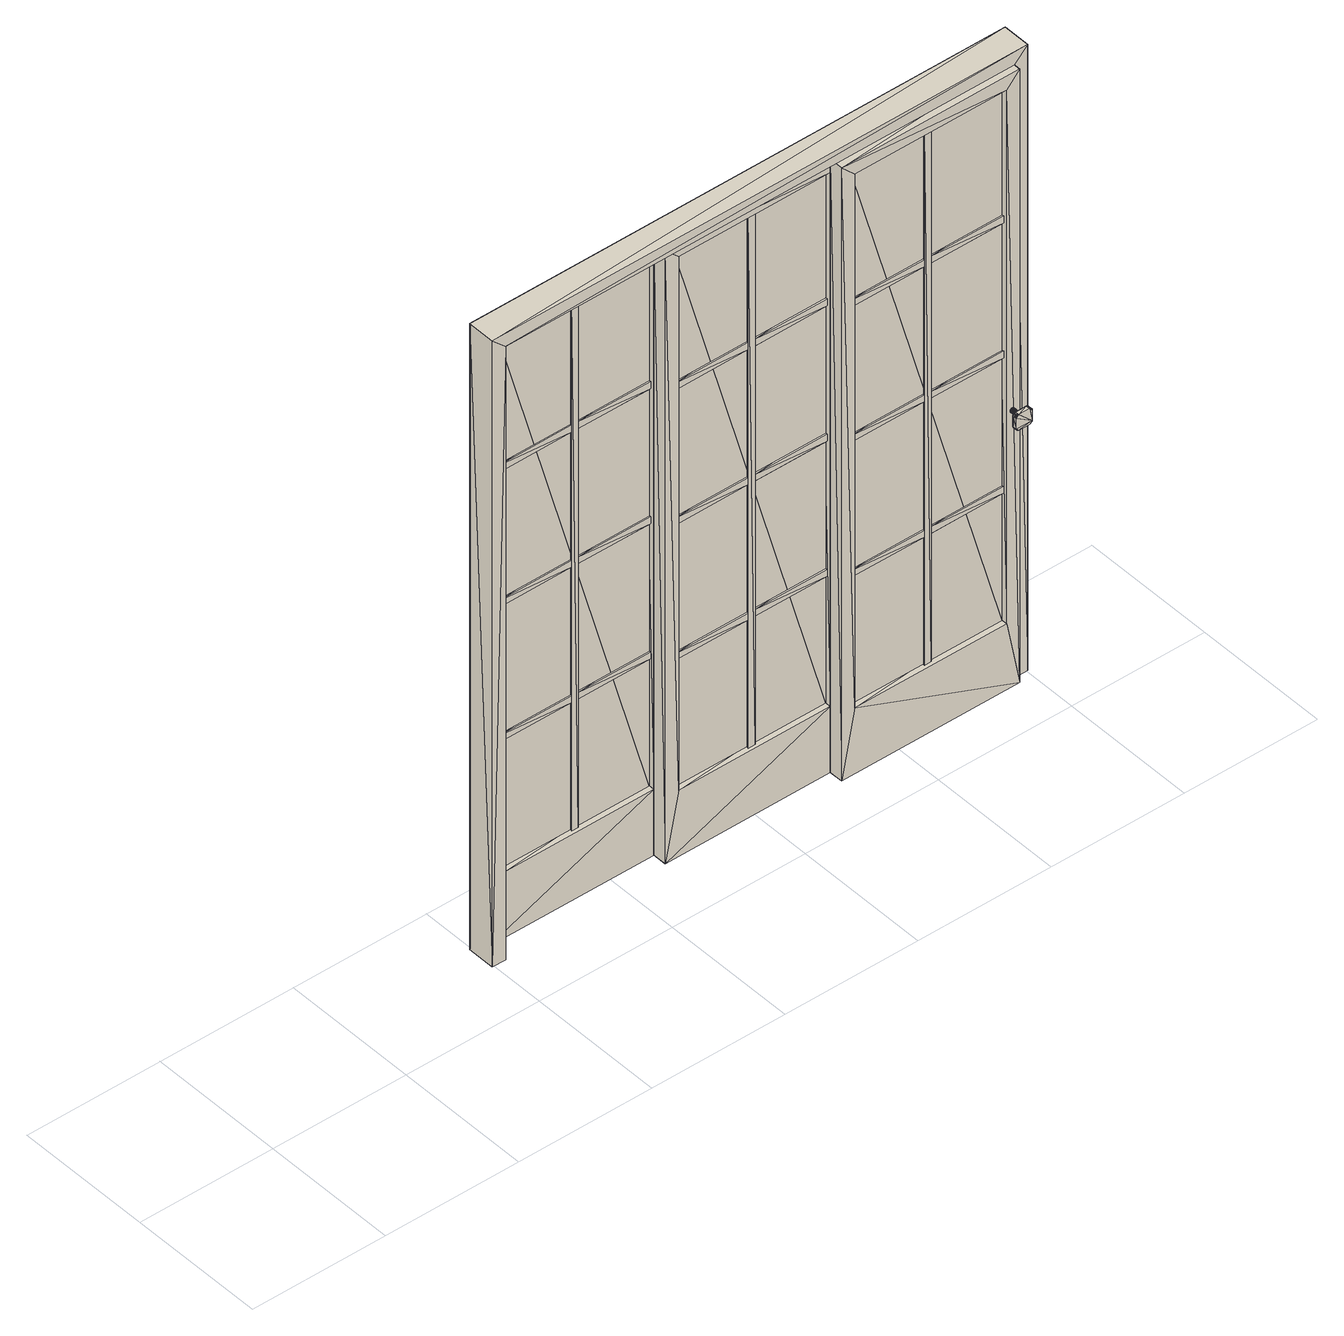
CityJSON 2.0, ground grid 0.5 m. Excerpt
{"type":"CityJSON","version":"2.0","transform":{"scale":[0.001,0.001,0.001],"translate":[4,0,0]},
"CityObjects":{
"building1":{"type":"Building","attributes":{"info":{"id":31079,"type":"IfcDoor","GlobalId":"1M$gxUrX1Fiwe3P64ww7U5","OwnerHistory":"#12","Name":"Terrassentuer","ObjectPlacement":"#28375","Representation":"#31075","Tag":"AA410C09-759E-446C-95-DA-CF8531C8625F","OverallHeight":2.38,"OverallWidth":2.01},"psets":{"Tür Linien-Sachmerkmale":{"LiningDepth":0.1,"LiningThickness":0.05,"id":31393},"Türblatt-Sachmerkmale - Panel1":{"PanelDepth":0.04,"PanelOperation":"SLIDING","PanelPosition":"LEFT","id":31396},"Türblatt-Sachmerkmale - Panel2":{"PanelDepth":0.04,"PanelOperation":"SLIDING","PanelPosition":"RIGHT","id":31398},"Pset_DoorCommon":{"ThermalTransmittance":{"id":31086,"class":"IfcPropertySingleValue","value":1.4,"value_type":"IfcThermalTransmittanceMeasure"},"FireRating":{"id":31087,"class":"IfcPropertySingleValue","value_type":"IfcLabel"},"AcousticRating":{"id":31088,"class":"IfcPropertySingleValue","value_type":"IfcLabel"},"id":31089},"AC_Pset_Name":{"Name":{"id":31098,"class":"IfcPropertySingleValue","value":"Terrassentuer","value_type":"IfcLabel"},"id":31099},"Pset_FireRatingProperties":{"FireResistanceRating":{"id":31105,"class":"IfcPropertySingleValue","value_type":"IfcLabel"},"id":31106},"ArchiCADProperties":{"Komplette Element-ID":{"id":31112,"class":"IfcPropertySingleValue","value":"Terrassentuer","value_type":"IfcLabel"},"Kompakte Element-ID":{"id":31113,"class":"IfcPropertySingleValue","value":"Terrassentuer","value_type":"IfcLabel"},"Name des Sachmerkmal-Objekts":{"id":31114,"class":"IfcPropertySingleValue","value_type":"IfcLabel"},"Ursprungsgeschoss":{"id":31115,"class":"IfcPropertySingleValue","value":"Erdgeschoss","value_type":"IfcLabel"},"Raumname":{"id":31116,"class":"IfcPropertySingleValue","value":"Wohnen","value_type":"IfcLabel"},"Raumnummer":{"id":31117,"class":"IfcPropertySingleValue","value":"5","value_type":"IfcLabel"},"Ebene":{"id":31118,"class":"IfcPropertySingleValue","value":"Außenwände","value_type":"IfcLabel"},"Typ":{"id":31119,"class":"IfcPropertySingleValue","value":"Tür","value_type":"IfcLabel"},"Geschützt":{"id":31120,"class":"IfcPropertySingleValue","value":false,"value_type":"IfcBoolean"},"Bibliothekselement-Name":{"id":31121,"class":"IfcPropertySingleValue","value":"Schiebetür_3-teilig","value_type":"IfcLabel"},"Baustoff / Mehrschichtiger Aufbau / Profil / Schraffur":{"id":31122,"class":"IfcPropertySingleValue","value":"Solid","value_type":"IfcLabel"},"Etikettentext":{"id":31123,"class":"IfcPropertySingleValue","value_type":"IfcLabel"},"Eindeutige ID":{"id":31124,"class":"IfcPropertySingleValue","value_type":"IfcLabel"},"Verknüpfte Änderungen":{"id":31125,"class":"IfcPropertySingleValue","value_type":"IfcLabel"},"Tragende Funktion":{"id":31126,"class":"IfcPropertySingleValue","value":"Nicht definiert","value_type":"IfcLabel"},"Lage":{"id":31127,"class":"IfcPropertySingleValue","value":"Nicht definiert","value_type":"IfcLabel"},"Element-Klassifizierung":{"id":31128,"class":"IfcPropertySingleValue","value":"Tür","value_type":"IfcLabel"},"Umbau-Status":{"id":31129,"class":"IfcPropertySingleValue","value":"Bestand","value_type":"IfcLabel"},"Anzeigen auf Umbau-Filter":{"id":31130,"class":"IfcPropertySingleValue","value":"Alle relevanten Filter","value_type":"IfcLabel"},"ARCHICAD IFC ID":{"id":31131,"class":"IfcPropertySingleValue","value":"1M$gxUrX1Fiwe3P64ww7U5","value_type":"IfcLabel"},"Externe IFC ID":{"id":31132,"class":"IfcPropertySingleValue","value_type":"IfcLabel"},"Marker-Text":{"id":31133,"class":"IfcPropertySingleValue","value":"1","value_type":"IfcLabel"},"Von Raum":{"id":31134,"class":"IfcPropertySingleValue","value_type":"IfcLabel"},"zu Raum":{"id":31135,"class":"IfcPropertySingleValue","value":"Wohnen","value_type":"IfcLabel"},"Ausrichtung":{"id":31136,"class":"IfcPropertySingleValue","value":"R","value_type":"IfcLabel"},"Von Raum-Nummer":{"id":31137,"class":"IfcPropertySingleValue","value_type":"IfcLabel"},"Zu Raum-Nummer":{"id":31138,"class":"IfcPropertySingleValue","value":"5","value_type":"IfcLabel"},"Brandschutz":{"id":31139,"class":"IfcPropertySingleValue","value_type":"IfcLabel"},"Schalldämmwert":{"id":31140,"class":"IfcPropertySingleValue","value_type":"IfcLabel"},"Wandstruktur":{"id":31141,"class":"IfcPropertySingleValue","value":"Leichtbeton 102890359","value_type":"IfcLabel"},"Nominale B x H":{"id":31142,"class":"IfcPropertySingleValue","value":"2,01x2,37","value_type":"IfcLabel"},"Nominale B x H x T":{"id":31143,"class":"IfcPropertySingleValue","value":"2,01x2,37x0,30","value_type":"IfcLabel"},"id":31144},"AC_Pset_Schiebetür_3-teilig":{"Oberlicht (gs_kamp)":{"id":31181,"class":"IfcPropertySingleValue","value":false,"value_type":"IfcBoolean"},"Sprossen_horizontal":{"id":31182,"class":"IfcPropertySingleValue","value":3,"value_type":"IfcReal"},"Sprossen_vertikal":{"id":31183,"class":"IfcPropertySingleValue","value":1,"value_type":"IfcReal"},"Türklinke (gs_handle)":{"id":31184,"class":"IfcPropertySingleValue","value":true,"value_type":"IfcBoolean"},"Typ_Türklinke":{"id":31185,"class":"IfcPropertySingleValue","value":"Knopf","value_type":"IfcLabel"},"Material_Stock":{"id":31186,"class":"IfcPropertySingleValue","value":"Kiefer, glänzend","value_type":"IfcLabel"},"Material_Türblatt":{"id":31187,"class":"IfcPropertySingleValue","value":"Kiefer, glänzend","value_type":"IfcLabel"},"Material_Glas":{"id":31188,"class":"IfcPropertySingleValue","value":"Glas","value_type":"IfcLabel"},"Material_Türklinke":{"id":31189,"class":"IfcPropertySingleValue","value":"Kupfer","value_type":"IfcLabel"},"Schwelle im 2D":{"id":31190,"class":"IfcPropertySingleValue","value":false,"value_type":"IfcBoolean"},"Schwelle füllen":{"id":31191,"class":"IfcPropertySingleValue","value":true,"value_type":"IfcBoolean"},"Symbol Abbruch / Neubau":{"id":31192,"class":"IfcPropertySingleValue","value":"Kein","value_type":"IfcLabel"},"Stift Abbruch":{"id":31193,"class":"IfcPropertySingleValue","value_type":"IfcLabel"},"Stift Neubau":{"id":31194,"class":"IfcPropertySingleValue","value_type":"IfcLabel"},"Schraffurtyp":{"id":31195,"class":"IfcPropertySingleValue","value":"Solid","value_type":"IfcLabel"},"Stock":{"id":31196,"class":"IfcPropertySingleValue","value_type":"IfcLabel"},"Rahmen":{"id":31197,"class":"IfcPropertySingleValue","value_type":"IfcLabel"},"Schwelle (gs_pen_2D)":{"id":31198,"class":"IfcPropertySingleValue","value_type":"IfcLabel"},"Öffnungslinie":{"id":31199,"class":"IfcPropertySingleValue","value_type":"IfcLabel"},"Grundriss":{"id":31200,"class":"IfcPropertySingleValue","value":"Masstababhängig","value_type":"IfcLabel"},"Schnitt / Ansicht":{"id":31201,"class":"IfcPropertySingleValue","value":"Masstababhängig","value_type":"IfcLabel"},"3D":{"id":31202,"class":"IfcPropertySingleValue","value":"Komplett","value_type":"IfcLabel"},"Nominalmaß=Durchgangslichte":{"id":31203,"class":"IfcPropertySingleValue","value":false,"value_type":"IfcBoolean"},"Preis":{"id":31204,"class":"IfcPropertySingleValue","value":0,"value_type":"IfcReal"},"Hersteller":{"id":31205,"class":"IfcPropertySingleValue","value_type":"IfcLabel"},"Anmerkung":{"id":31206,"class":"IfcPropertySingleValue","value_type":"IfcLabel"},"Lage":{"id":31207,"class":"IfcPropertySingleValue","value_type":"IfcLabel"},"Accessoire":{"id":31208,"class":"IfcPropertySingleValue","value_type":"IfcLabel"},"Glas":{"id":31209,"class":"IfcPropertySingleValue","value_type":"IfcLabel"},"Sturz Detail":{"id":31210,"class":"IfcPropertySingleValue","value_type":"IfcLabel"},"Anschlag Detail":{"id":31211,"class":"IfcPropertySingleValue","value_type":"IfcLabel"},"Brüstung Detail":{"id":31212,"class":"IfcPropertySingleValue","value_type":"IfcLabel"},"Beschlag":{"id":31213,"class":"IfcPropertySingleValue","value_type":"IfcLabel"},"Beschlag Schlüssel Rm. Nummer":{"id":31214,"class":"IfcPropertySingleValue","value_type":"IfcLabel"},"Öffnungstyp":{"id":31215,"class":"IfcPropertySingleValue","value_type":"IfcLabel"},"Oberflächenbehandlung":{"id":31216,"class":"IfcPropertySingleValue","value_type":"IfcLabel"},"Höhenlage":{"id":31217,"class":"IfcPropertySingleValue","value_type":"IfcLabel"},"Fensterbänder":{"id":31218,"class":"IfcPropertySingleValue","value_type":"IfcLabel"},"Verschluß":{"id":31219,"class":"IfcPropertySingleValue","value_type":"IfcLabel"},"Glasfläche":{"id":31220,"class":"IfcPropertySingleValue","value":0,"value_type":"IfcReal"},"Umfang der Glasfläche":{"id":31221,"class":"IfcPropertySingleValue","value":0,"value_type":"IfcReal"},"Wärmedurchgangszahl":{"id":31222,"class":"IfcPropertySingleValue","value_type":"IfcLabel"},"Feuerfestigkeit":{"id":31223,"class":"IfcPropertySingleValue","value_type":"IfcLabel"},"Schalldämmwert":{"id":31224,"class":"IfcPropertySingleValue","value_type":"IfcLabel"},"Gruppe":{"id":31225,"class":"IfcPropertySingleValue","value":"Tür","value_type":"IfcLabel"},"Inventarnummer":{"id":31226,"class":"IfcPropertySingleValue","value_type":"IfcLabel"},"Seriennummer":{"id":31227,"class":"IfcPropertySingleValue","value_type":"IfcLabel"},"Herstellungsjahr":{"id":31228,"class":"IfcPropertySingleValue","value_type":"IfcLabel"},"Gewicht":{"id":31229,"class":"IfcPropertySingleValue","value":0,"value_type":"IfcReal"},"Gewichteinheit":{"id":31230,"class":"IfcPropertySingleValue","value":"kg","value_type":"IfcLabel"},"Frei definierbar 1":{"id":31231,"class":"IfcPropertySingleValue","value_type":"IfcLabel"},"Frei definierbar 2":{"id":31232,"class":"IfcPropertySingleValue","value_type":"IfcLabel"},"Frei definierbar 3":{"id":31233,"class":"IfcPropertySingleValue","value_type":"IfcLabel"},"Frei definierbar 4":{"id":31234,"class":"IfcPropertySingleValue","value_type":"IfcLabel"},"Frei definierbar 5":{"id":31235,"class":"IfcPropertySingleValue","value_type":"IfcLabel"},"IFC Betrieb (ifc_optype)":{"id":31236,"class":"IfcPropertySingleValue","value":7,"value_type":"IfcReal"},"IFC Betrieb (ifc_optypestr)":{"id":31237,"class":"IfcPropertySingleValue","value":"Zweiflügeltür - Schiebeflügel","value_type":"IfcLabel"},"Türpaneel":{"id":31238,"class":"IfcPropertySingleValue","value_type":"IfcLabel"},"Öffnungswinkel im 2D":{"id":31239,"class":"IfcPropertySingleValue","value":90,"value_type":"IfcPlaneAngleMeasure"},"Öffnungswinkel im 3D":{"id":31240,"class":"IfcPropertySingleValue","value":0,"value_type":"IfcPlaneAngleMeasure"},"Schwelle (gs_kk)":{"id":31241,"class":"IfcPropertySingleValue","value":true,"value_type":"IfcBoolean"},"Linientyp_Schwelle":{"id":31242,"class":"IfcPropertySingleValue","value":1,"value_type":"IfcReal"},"Wandkontur (0-Keine,1-Voll,2-Seite,3-Länge)":{"id":31243,"class":"IfcPropertySingleValue","value":2,"value_type":"IfcReal"},"Fixpunte 0-Kein,1-2D,2-3D,3-Alle":{"id":31244,"class":"IfcPropertySingleValue","value":3,"value_type":"IfcReal"},"Showing 2D Hotspots in 3D":{"id":31245,"class":"IfcPropertySingleValue","value":true,"value_type":"IfcBoolean"},"Hole Has Wall's Side Material":{"id":31246,"class":"IfcPropertySingleValue","value":false,"value_type":"IfcBoolean"},"Hole Material's Split is Curved":{"id":31247,"class":"IfcPropertySingleValue","value":false,"value_type":"IfcBoolean"},"Show Editable Hotspots":{"id":31248,"class":"IfcPropertySingleValue","value":true,"value_type":"IfcBoolean"},"id":31249},"BaseQuantities":{"Height":{"id":31322,"class":"IfcQuantityLength","value":2.38},"Width":{"id":31323,"class":"IfcQuantityLength","value":2.01},"Perimeter":{"id":31324,"class":"IfcQuantityLength","value":8.77},"Area":{"id":31325,"class":"IfcQuantityArea","value":4.77},"Volume":{"id":31326,"class":"IfcQuantityVolume","value":0.135},"Depth":{"id":31327,"class":"IfcQuantityLength","value":0.3},"id":31328},"ArchiCADQuantities":{"Höhenangabe zum Projekt-Nullpunkt":{"id":31333,"class":"IfcQuantityLength","value":0},"Höhe zu Geschoss":{"id":31334,"class":"IfcQuantityLength","value":0},"Höhe":{"id":31335,"class":"IfcQuantityLength","value":2.38},"Oberflächenbereich":{"id":31336,"class":"IfcQuantityArea","value":14.34},"Netto-Volumen":{"id":31337,"class":"IfcQuantityVolume","value":0.135},"Breite":{"id":31338,"class":"IfcQuantityLength","value":2.01},"Dicke":{"id":31339,"class":"IfcQuantityLength","value":0.1},"F/T nominale Brüstungs-/Schwellenhöhe":{"id":31340,"class":"IfcQuantityLength","value":0},"F/T Brüstungs-/Schwellenhöhe auf der Anschlagseite":{"id":31341,"class":"IfcQuantityLength","value":0},"F/T Brüstungs-/Schwellenhöhe gegenüber der Anschlagseite":{"id":31342,"class":"IfcQuantityLength","value":0},"F/T nominale Sturzhöhe":{"id":31343,"class":"IfcQuantityLength","value":2.38},"F/T Sturzhöhe auf der Anschlagseite":{"id":31344,"class":"IfcQuantityLength","value":2.38},"F/T Sturzhöhe gegenüber der Anschlagseite":{"id":31345,"class":"IfcQuantityLength","value":2.38},"F/T Öffnungsbreite auf der Anschlagseite":{"id":31346,"class":"IfcQuantityLength","value":2.01},"F/T Öffnungsbreite gegenüber der Anschlagseite":{"id":31347,"class":"IfcQuantityLength","value":2.01},"F/T Höhe der Öffnung auf der Anschlagseite":{"id":31348,"class":"IfcQuantityLength","value":2.38},"F/T Höhe der Öffnung gegenüber der Anschlagseite":{"id":31349,"class":"IfcQuantityLength","value":2.38},"F/T Oberfläche der Öffnung auf der Anschlagseite":{"id":31350,"class":"IfcQuantityArea","value":4.77},"F/T Oberfläche der Öffnung gegenüber der Anschlagseite":{"id":31351,"class":"IfcQuantityArea","value":4.77},"Nominale F/T Öffnungsbreite auf der Anschlagseite":{"id":31352,"class":"IfcQuantityLength","value":2.01},"Nominale F/T Öffnungsbreite gegenüber der Anschlagseite":{"id":31353,"class":"IfcQuantityLength","value":2.01},"Nominale F/T Höhe der Öffnung auf der Anschlagseite":{"id":31354,"class":"IfcQuantityLength","value":2.38},"Nominale F/T Höhe der Öffnung gegenüber der Anschlagseite":{"id":31355,"class":"IfcQuantityLength","value":2.38},"Nominale T/F Öffnungsoberfläche auf der Anschlagsseite":{"id":31356,"class":"IfcQuantityArea","value":4.77},"Nominale T/F Öffnungsoberfläche auf der Seite gegenüber der Anschlagsseite":{"id":31357,"class":"IfcQuantityArea","value":4.77},"F/T Volumen der Öffnung":{"id":31358,"class":"IfcQuantityVolume","value":0.135},"T/F Öffnung Nominaler Oberflächenbereich":{"id":31359,"class":"IfcQuantityArea","value":4.77},"F/T nominales Volumen der Öffnung":{"id":31360,"class":"IfcQuantityVolume","value":1.43},"Brüstungshöhe":{"id":31361,"class":"IfcQuantityLength","value":0},"Wanddicke":{"id":31362,"class":"IfcQuantityLength","value":0.3},"id":31363},"AC_Equantity_Schiebetür_3-teilig":{"Höhe_Oberlicht (von oben)":{"id":31368,"class":"IfcQuantityLength","value":0.5},"Sprossenbreite":{"id":31369,"class":"IfcQuantityLength","value":0.025},"Sprossenstärke":{"id":31370,"class":"IfcQuantityLength","value":0.025},"Stockbreite":{"id":31371,"class":"IfcQuantityLength","value":0.05},"Stockstärke":{"id":31372,"class":"IfcQuantityLength","value":0.1},"Rahmenbreite":{"id":31373,"class":"IfcQuantityLength","value":0.05},"Rahmenstärke":{"id":31374,"class":"IfcQuantityLength","value":0.05},"Rahmenbreite_unten":{"id":31375,"class":"IfcQuantityLength","value":0.25},"Schwellenhöhe":{"id":31376,"class":"IfcQuantityLength","value":0.005},"Geöffnet um":{"id":31377,"class":"IfcQuantityLength","value":0},"Z Dimension":{"id":31378,"class":"IfcQuantityLength","value":1},"Brüstungshöhe zum aktuellen Geschoss":{"id":31379,"class":"IfcQuantityLength","value":0},"Untere Ebene":{"id":31380,"class":"IfcQuantityLength","value":1},"Obere Ebene":{"id":31381,"class":"IfcQuantityLength","value":0},"Leaf Thickness":{"id":31382,"class":"IfcQuantityLength","value":0.04},"AC Left Opening Oversize":{"id":31383,"class":"IfcQuantityLength","value":0},"AC Right Opening Oversize":{"id":31384,"class":"IfcQuantityLength","value":0},"AC Upper Opening Oversize":{"id":31385,"class":"IfcQuantityLength","value":0},"AC Lower Opening Oversize":{"id":31386,"class":"IfcQuantityLength","value":0},"id":31387}}},"geometry":[{"type":"MultiSurface","lod":"2","boundaries":[[[0,1,2]],[[0,2,3]],[[4,1,5]],[[4,2,1]],[[4,6,7]],[[4,8,6]],[[9,6,8]],[[10,6,9]],[[2,7,3]],[[2,4,7]],[[3,11,0]],[[3,7,11]],[[12,13,14]],[[12,14,15]],[[11,1,0]],[[5,11,12]],[[5,12,15]],[[5,1,11]],[[5,15,8]],[[5,8,4]],[[9,15,14]],[[9,8,15]],[[14,13,10]],[[14,10,9]],[[6,13,12]],[[6,10,13]],[[12,11,7]],[[12,7,6]],[[16,17,18]],[[19,20,21]],[[22,17,16]],[[23,19,21]],[[24,23,21]],[[25,17,22]],[[26,27,28]],[[26,28,29]],[[26,29,24]],[[26,24,21]],[[30,25,31]],[[30,31,32]],[[30,32,33]],[[30,17,25]],[[34,35,36]],[[37,38,39]],[[40,37,39]],[[41,35,34]],[[42,40,39]],[[43,35,41]],[[44,43,45]],[[44,45,46]],[[44,46,47]],[[44,35,43]],[[48,35,44]],[[48,30,35]],[[48,49,50]],[[48,50,51]],[[48,51,42]],[[48,39,26]],[[48,21,17]],[[48,17,30]],[[48,26,21]],[[48,42,39]],[[52,25,22]],[[52,53,25]],[[53,31,25]],[[53,54,31]],[[54,32,31]],[[54,55,32]],[[55,33,32]],[[55,56,33]],[[56,30,33]],[[56,57,30]],[[57,35,30]],[[57,58,35]],[[36,35,58]],[[36,58,59]],[[34,36,59]],[[34,59,60]],[[41,34,60]],[[41,60,61]],[[43,41,61]],[[43,61,62]],[[45,43,62]],[[45,62,63]],[[46,45,63]],[[46,63,64]],[[47,46,64]],[[47,64,65]],[[44,47,65]],[[44,65,66]],[[48,44,66]],[[48,66,67]],[[67,49,48]],[[67,68,49]],[[68,50,49]],[[68,69,50]],[[69,51,50]],[[69,70,51]],[[70,42,51]],[[70,71,42]],[[71,40,42]],[[71,72,40]],[[72,37,40]],[[72,73,37]],[[73,38,37]],[[73,74,38]],[[74,39,38]],[[74,75,39]],[[26,39,75]],[[26,75,76]],[[27,26,76]],[[27,76,77]],[[28,27,77]],[[28,77,78]],[[29,28,78]],[[29,78,79]],[[24,29,79]],[[24,79,80]],[[23,24,80]],[[23,80,81]],[[19,23,81]],[[19,81,82]],[[20,19,82]],[[20,82,83]],[[21,20,83]],[[21,83,84]],[[84,17,21]],[[84,85,17]],[[85,18,17]],[[85,86,18]],[[86,16,18]],[[86,87,16]],[[87,22,16]],[[87,52,22]],[[60,59,58]],[[55,57,56]],[[54,57,55]],[[61,60,58]],[[62,61,58]],[[53,57,54]],[[85,53,52]],[[85,52,87]],[[85,87,86]],[[85,57,53]],[[66,65,64]],[[66,64,63]],[[66,63,62]],[[66,62,58]],[[82,84,83]],[[69,68,67]],[[70,69,67]],[[81,84,82]],[[71,70,67]],[[80,84,81]],[[76,80,79]],[[76,79,78]],[[76,78,77]],[[76,84,80]],[[75,85,84]],[[75,74,73]],[[75,73,72]],[[75,72,71]],[[75,67,66]],[[75,58,57]],[[75,66,58]],[[75,57,85]],[[75,84,76]],[[75,71,67]],[[88,89,90]],[[88,91,89]],[[92,90,93]],[[92,88,90]],[[94,95,96]],[[97,96,98]],[[97,94,96]],[[99,100,101]],[[102,103,104]],[[105,102,106]],[[105,103,102]],[[88,92,99]],[[88,99,101]],[[91,101,94]],[[91,97,103]],[[91,105,107]],[[91,94,97]],[[91,88,101]],[[91,103,105]],[[108,107,109]],[[108,110,91]],[[108,91,107]],[[91,111,89]],[[91,110,111]],[[112,113,114]],[[115,114,116]],[[115,112,114]],[[117,118,119]],[[120,121,122]],[[123,120,124]],[[123,121,120]],[[89,111,117]],[[89,117,119]],[[90,119,112]],[[90,115,121]],[[90,123,125]],[[90,112,115]],[[90,89,119]],[[90,121,123]],[[126,93,90]],[[126,125,127]],[[126,90,125]],[[99,93,126]],[[99,92,93]],[[126,127,100]],[[126,100,99]],[[127,125,101]],[[127,101,100]],[[125,123,94]],[[125,94,101]],[[123,124,95]],[[123,95,94]],[[124,120,96]],[[124,96,95]],[[98,120,122]],[[98,96,120]],[[97,122,121]],[[97,98,122]],[[103,121,115]],[[103,97,121]],[[104,115,116]],[[104,103,115]],[[102,116,114]],[[102,104,116]],[[114,113,106]],[[114,106,102]],[[113,112,105]],[[113,105,106]],[[112,119,107]],[[112,107,105]],[[119,118,109]],[[119,109,107]],[[118,117,108]],[[118,108,109]],[[110,117,111]],[[110,108,117]],[[128,129,130]],[[131,132,133]],[[134,132,131]],[[135,128,130]],[[136,135,130]],[[137,132,134]],[[138,137,139]],[[138,139,140]],[[138,140,141]],[[138,132,137]],[[142,143,144]],[[142,144,145]],[[142,145,136]],[[142,136,130]],[[146,147,148]],[[149,150,151]],[[152,149,151]],[[153,147,146]],[[154,152,151]],[[155,147,153]],[[156,155,157]],[[156,157,158]],[[156,158,159]],[[156,147,155]],[[160,138,147]],[[160,161,162]],[[160,162,163]],[[160,163,154]],[[160,151,142]],[[160,130,132]],[[160,142,130]],[[160,132,138]],[[160,147,156]],[[160,154,151]],[[140,139,164]],[[140,164,165]],[[141,140,165]],[[141,165,166]],[[138,141,166]],[[138,166,167]],[[147,138,167]],[[147,167,168]],[[168,169,148]],[[168,148,147]],[[169,170,146]],[[169,146,148]],[[170,171,153]],[[170,153,146]],[[171,172,155]],[[171,155,153]],[[172,173,157]],[[172,157,155]],[[173,174,158]],[[173,158,157]],[[174,175,159]],[[174,159,158]],[[175,176,156]],[[175,156,159]],[[176,177,160]],[[176,160,156]],[[161,160,177]],[[161,177,178]],[[162,161,178]],[[162,178,179]],[[163,162,179]],[[163,179,180]],[[154,163,180]],[[154,180,181]],[[152,154,181]],[[152,181,182]],[[149,152,182]],[[149,182,183]],[[150,149,183]],[[150,183,184]],[[151,150,184]],[[151,184,185]],[[185,186,142]],[[185,142,151]],[[186,187,143]],[[186,143,142]],[[187,188,144]],[[187,144,143]],[[188,189,145]],[[188,145,144]],[[189,190,136]],[[189,136,145]],[[190,191,135]],[[190,135,136]],[[191,192,128]],[[191,128,135]],[[192,193,129]],[[192,129,128]],[[193,194,130]],[[193,130,129]],[[132,130,194]],[[132,194,195]],[[133,132,195]],[[133,195,196]],[[131,133,196]],[[131,196,197]],[[134,131,197]],[[134,197,198]],[[137,134,198]],[[137,198,199]],[[139,137,199]],[[139,199,164]],[[165,167,166]],[[170,169,168]],[[164,167,165]],[[171,170,168]],[[172,171,168]],[[199,167,164]],[[176,175,174]],[[176,174,173]],[[176,173,172]],[[176,172,168]],[[195,199,198]],[[195,198,197]],[[195,197,196]],[[195,167,199]],[[192,194,193]],[[179,178,177]],[[180,179,177]],[[191,194,192]],[[181,180,177]],[[190,194,191]],[[186,190,189]],[[186,189,188]],[[186,188,187]],[[186,194,190]],[[185,194,186]],[[185,195,194]],[[185,184,183]],[[185,183,182]],[[185,182,181]],[[185,177,176]],[[185,168,167]],[[185,167,195]],[[185,176,168]],[[185,181,177]],[[200,201,202]],[[200,202,203]],[[204,205,206]],[[207,206,208]],[[207,204,206]],[[209,210,211]],[[212,213,214]],[[215,212,216]],[[215,213,212]],[[200,217,209]],[[200,209,211]],[[201,211,204]],[[201,207,213]],[[201,215,218]],[[201,204,207]],[[201,200,211]],[[201,213,215]],[[219,218,220]],[[219,221,201]],[[219,201,218]],[[201,221,222]],[[201,222,202]],[[223,224,225]],[[226,225,227]],[[226,223,225]],[[228,229,230]],[[231,232,233]],[[234,231,235]],[[234,232,231]],[[202,222,228]],[[202,228,230]],[[203,230,223]],[[203,226,232]],[[203,234,236]],[[203,223,226]],[[203,202,230]],[[203,232,234]],[[237,238,203]],[[237,236,239]],[[237,203,236]],[[217,200,203]],[[217,203,238]],[[209,217,238]],[[209,238,237]],[[237,239,210]],[[237,210,209]],[[239,236,211]],[[239,211,210]],[[236,234,204]],[[236,204,211]],[[234,235,205]],[[234,205,204]],[[235,231,206]],[[235,206,205]],[[208,206,231]],[[208,231,233]],[[207,208,233]],[[207,233,232]],[[213,207,232]],[[213,232,226]],[[214,213,226]],[[214,226,227]],[[212,214,227]],[[212,227,225]],[[225,224,216]],[[225,216,212]],[[224,223,215]],[[224,215,216]],[[223,230,218]],[[223,218,215]],[[230,229,220]],[[230,220,218]],[[229,228,219]],[[229,219,220]],[[221,219,228]],[[221,228,222]],[[240,241,242]],[[240,242,243]],[[244,241,245]],[[244,242,241]],[[246,244,247]],[[246,247,248]],[[249,248,247]],[[243,249,247]],[[242,250,249]],[[242,249,243]],[[242,244,246]],[[242,246,250]],[[243,251,240]],[[243,247,251]],[[252,241,240]],[[252,240,253]],[[251,254,253]],[[251,253,240]],[[255,254,251]],[[245,255,251]],[[245,241,252]],[[245,252,255]],[[245,251,247]],[[245,247,244]],[[252,253,249]],[[252,249,250]],[[248,253,254]],[[248,249,253]],[[254,255,246]],[[254,246,248]],[[250,255,252]],[[250,246,255]],[[256,257,258]],[[256,258,259]],[[260,257,261]],[[260,258,257]],[[258,260,262]],[[258,262,259]],[[259,263,256]],[[259,262,263]],[[261,257,256]],[[261,256,263]],[[261,263,262]],[[261,262,260]],[[264,265,266]],[[264,266,267]],[[268,265,269]],[[268,266,265]],[[266,268,270]],[[266,270,267]],[[267,271,264]],[[267,270,271]],[[269,265,264]],[[269,264,271]],[[269,271,270]],[[269,270,268]],[[272,273,274]],[[272,274,275]],[[276,273,277]],[[276,274,273]],[[274,276,278]],[[274,278,275]],[[275,279,272]],[[275,278,279]],[[277,273,272]],[[277,272,279]],[[277,279,278]],[[277,278,276]],[[280,281,282]],[[280,282,283]],[[284,281,285]],[[284,282,281]],[[282,284,286]],[[282,286,283]],[[283,287,280]],[[283,286,287]],[[285,281,280]],[[285,280,287]],[[285,287,286]],[[285,286,284]],[[288,289,290]],[[288,290,291]],[[292,289,293]],[[292,290,289]],[[290,292,294]],[[290,294,291]],[[291,295,288]],[[291,294,295]],[[293,289,288]],[[293,288,295]],[[293,295,294]],[[293,294,292]],[[296,297,298]],[[296,298,299]],[[300,297,301]],[[300,298,297]],[[298,300,302]],[[298,302,299]],[[299,303,296]],[[299,302,303]],[[301,297,296]],[[301,296,303]],[[301,303,302]],[[301,302,300]],[[304,305,306]],[[304,306,307]],[[308,305,309]],[[308,306,305]],[[306,308,310]],[[306,310,307]],[[307,311,304]],[[307,310,311]],[[309,305,304]],[[309,304,311]],[[309,311,310]],[[309,310,308]],[[312,313,314]],[[312,314,315]],[[316,313,317]],[[316,314,313]],[[314,316,318]],[[314,318,315]],[[315,319,312]],[[315,318,319]],[[317,313,312]],[[317,312,319]],[[317,319,318]],[[317,318,316]],[[320,321,322]],[[320,322,323]],[[324,321,325]],[[324,322,321]],[[326,324,327]],[[326,327,328]],[[329,328,327]],[[323,329,327]],[[330,329,323]],[[322,330,323]],[[322,324,326]],[[322,326,330]],[[323,331,320]],[[323,327,331]],[[332,321,320]],[[332,320,333]],[[331,334,333]],[[331,333,320]],[[335,334,331]],[[325,335,331]],[[325,321,332]],[[325,332,335]],[[325,331,327]],[[325,327,324]],[[332,333,329]],[[332,329,330]],[[328,333,334]],[[328,329,333]],[[334,335,326]],[[334,326,328]],[[330,335,332]],[[330,326,335]],[[336,337,338]],[[336,338,339]],[[340,337,341]],[[340,338,337]],[[338,340,342]],[[338,342,339]],[[339,343,336]],[[339,342,343]],[[341,337,336]],[[341,336,343]],[[341,343,342]],[[341,342,340]],[[344,345,346]],[[344,346,347]],[[348,345,349]],[[348,346,345]],[[346,348,350]],[[346,350,347]],[[347,351,344]],[[347,350,351]],[[349,345,344]],[[349,344,351]],[[349,351,350]],[[349,350,348]],[[352,353,354]],[[352,354,355]],[[356,353,357]],[[356,354,353]],[[354,356,358]],[[354,358,355]],[[355,359,352]],[[355,358,359]],[[357,353,352]],[[357,352,359]],[[357,359,358]],[[357,358,356]],[[360,361,362]],[[360,362,363]],[[364,361,365]],[[364,362,361]],[[362,364,366]],[[362,366,363]],[[363,367,360]],[[363,366,367]],[[365,361,360]],[[365,360,367]],[[365,367,366]],[[365,366,364]],[[368,369,370]],[[368,370,371]],[[372,369,373]],[[372,370,369]],[[370,372,374]],[[370,374,371]],[[371,375,368]],[[371,374,375]],[[373,369,368]],[[373,368,375]],[[373,375,374]],[[373,374,372]],[[376,377,378]],[[376,378,379]],[[380,377,381]],[[380,378,377]],[[378,380,382]],[[378,382,379]],[[379,383,376]],[[379,382,383]],[[381,377,376]],[[381,376,383]],[[381,383,382]],[[381,382,380]],[[384,385,386]],[[384,386,387]],[[388,385,389]],[[388,386,385]],[[386,388,390]],[[386,390,387]],[[387,391,384]],[[387,390,391]],[[389,385,384]],[[389,384,391]],[[389,391,390]],[[389,390,388]],[[392,393,394]],[[392,394,395]],[[396,393,397]],[[396,394,393]],[[394,396,398]],[[394,398,395]],[[395,399,392]],[[395,398,399]],[[397,393,392]],[[397,392,399]],[[397,399,398]],[[397,398,396]],[[400,401,402]],[[400,402,403]],[[404,401,405]],[[404,402,401]],[[406,404,407]],[[406,407,408]],[[409,408,407]],[[403,409,407]],[[410,409,403]],[[402,410,403]],[[402,404,406]],[[402,406,410]],[[403,411,400]],[[403,407,411]],[[412,401,400]],[[412,400,413]],[[411,414,413]],[[411,413,400]],[[415,414,411]],[[405,415,411]],[[405,401,412]],[[405,412,415]],[[405,411,407]],[[405,407,404]],[[412,413,409]],[[412,409,410]],[[408,413,414]],[[408,409,413]],[[414,415,406]],[[414,406,408]],[[410,415,412]],[[410,406,415]],[[416,417,418]],[[416,418,419]],[[420,417,421]],[[420,418,417]],[[418,420,422]],[[418,422,419]],[[419,423,416]],[[419,422,423]],[[421,417,416]],[[421,416,423]],[[421,423,422]],[[421,422,420]],[[424,425,426]],[[424,426,427]],[[428,425,429]],[[428,426,425]],[[426,428,430]],[[426,430,427]],[[427,431,424]],[[427,430,431]],[[429,425,424]],[[429,424,431]],[[429,431,430]],[[429,430,428]],[[432,433,434]],[[432,434,435]],[[436,433,437]],[[436,434,433]],[[434,436,438]],[[434,438,435]],[[435,439,432]],[[435,438,439]],[[437,433,432]],[[437,432,439]],[[437,439,438]],[[437,438,436]],[[440,441,442]],[[440,442,443]],[[444,441,445]],[[444,442,441]],[[442,444,446]],[[442,446,443]],[[443,447,440]],[[443,446,447]],[[445,441,440]],[[445,440,447]],[[445,447,446]],[[445,446,444]],[[448,449,450]],[[448,450,451]],[[452,449,453]],[[452,450,449]],[[450,452,454]],[[450,454,451]],[[451,455,448]],[[451,454,455]],[[453,449,448]],[[453,448,455]],[[453,455,454]],[[453,454,452]],[[456,457,458]],[[456,458,459]],[[460,457,461]],[[460,458,457]],[[458,460,462]],[[458,462,459]],[[459,463,456]],[[459,462,463]],[[461,457,456]],[[461,456,463]],[[461,463,462]],[[461,462,460]],[[464,465,466]],[[464,466,467]],[[468,465,469]],[[468,466,465]],[[466,468,470]],[[466,470,467]],[[467,471,464]],[[467,470,471]],[[469,465,464]],[[469,464,471]],[[469,471,470]],[[469,470,468]],[[472,473,474]],[[472,474,475]],[[476,473,477]],[[476,474,473]],[[474,476,478]],[[474,478,475]],[[475,479,472]],[[475,478,479]],[[477,473,472]],[[477,472,479]],[[477,479,478]],[[477,478,476]]]}]}
},
"vertices":[
[2955,300,0],[3005,300,0],[3005,200,0],[2955,200,0],[3005,200,2375],[3005,300,2375],[1045,200,2325],[2955,200,2325],[995,200,2375],[995,200,0],[1045,200,0],[2955,300,2325],[1045,300,2325],[1045,300,0],[995,300,0],[995,300,2375],[2918,175,1047],[2919,175,1045],[2919,175,1046],[2922,175,1043],[2921,175,1043],[2920,175,1044],[2918,175,1049],[2924,175,1043],[2925,175,1042],[2918,175,1050],[2930,175,1044],[2929,175,1043],[2928,175,1043],[2926,175,1043],[2919,175,1055],[2918,175,1051],[2918,175,1053],[2919,175,1054],[2922,175,1057],[2920,175,1056],[2921,175,1056],[2932,175,1047],[2932,175,1046],[2931,175,1045],[2932,175,1049],[2924,175,1057],[2932,175,1050],[2925,175,1057],[2930,175,1056],[2926,175,1057],[2928,175,1057],[2929,175,1056],[2931,175,1055],[2932,175,1054],[2932,175,1053],[2932,175,1051],[2918,135,1049],[2918,135,1050],[2918,135,1051],[2918,135,1053],[2919,135,1054],[2919,135,1055],[2920,135,1056],[2921,135,1056],[2922,135,1057],[2924,135,1057],[2925,135,1057],[2926,135,1057],[2928,135,1057],[2929,135,1056],[2930,135,1056],[2931,135,1055],[2932,135,1054],[2932,135,1053],[2932,135,1051],[2932,135,1050],[2932,135,1049],[2932,135,1047],[2932,135,1046],[2931,135,1045],[2930,135,1044],[2929,135,1043],[2928,135,1043],[2926,135,1043],[2925,135,1042],[2924,135,1043],[2922,135,1043],[2921,135,1043],[2920,135,1044],[2919,135,1045],[2919,135,1046],[2918,135,1047],[2955,120,1070],[2955,135,1030],[2955,135,1070],[2955,120,1030],[2954,120,1074],[2954,135,1074],[2905,120,1080],[2901,120,1079],[2898,120,1077],[2895,120,1070],[2896,120,1074],[2952,120,1077],[2949,120,1079],[2945,120,1080],[2898,120,1023],[2895,120,1030],[2896,120,1026],[2905,120,1020],[2901,120,1021],[2945,120,1020],[2952,120,1023],[2949,120,1021],[2954,120,1026],[2954,135,1026],[2905,135,1020],[2901,135,1021],[2898,135,1023],[2895,135,1030],[2896,135,1026],[2952,135,1023],[2949,135,1021],[2945,135,1020],[2898,135,1077],[2895,135,1070],[2896,135,1074],[2905,135,1080],[2901,135,1079],[2945,135,1080],[2952,135,1077],[2949,135,1079],[2922,225,1057],[2921,225,1056],[2920,225,1056],[2918,225,1053],[2919,225,1055],[2919,225,1054],[2918,225,1051],[2924,225,1057],[2925,225,1057],[2918,225,1050],[2919,225,1045],[2918,225,1049],[2918,225,1047],[2919,225,1046],[2930,225,1056],[2929,225,1056],[2928,225,1057],[2926,225,1057],[2922,225,1043],[2920,225,1044],[2921,225,1043],[2932,225,1053],[2932,225,1054],[2931,225,1055],[2932,225,1051],[2924,225,1043],[2932,225,1050],[2925,225,1042],[2930,225,1044],[2926,225,1043],[2928,225,1043],[2929,225,1043],[2931,225,1045],[2932,225,1046],[2932,225,1047],[2932,225,1049],[2918,265,1049],[2918,265,1047],[2919,265,1046],[2919,265,1045],[2920,265,1044],[2921,265,1043],[2922,265,1043],[2924,265,1043],[2925,265,1042],[2926,265,1043],[2928,265,1043],[2929,265,1043],[2930,265,1044],[2931,265,1045],[2932,265,1046],[2932,265,1047],[2932,265,1049],[2932,265,1050],[2932,265,1051],[2932,265,1053],[2932,265,1054],[2931,265,1055],[2930,265,1056],[2929,265,1056],[2928,265,1057],[2926,265,1057],[2925,265,1057],[2924,265,1057],[2922,265,1057],[2921,265,1056],[2920,265,1056],[2919,265,1055],[2919,265,1054],[2918,265,1053],[2918,265,1051],[2918,265,1050],[2955,265,1070],[2955,265,1030],[2955,280,1030],[2955,280,1070],[2905,265,1080],[2901,265,1079],[2898,265,1077],[2895,265,1070],[2896,265,1074],[2952,265,1077],[2949,265,1079],[2945,265,1080],[2898,265,1023],[2895,265,1030],[2896,265,1026],[2905,265,1020],[2901,265,1021],[2954,265,1074],[2945,265,1020],[2952,265,1023],[2949,265,1021],[2954,265,1026],[2954,280,1026],[2905,280,1020],[2901,280,1021],[2898,280,1023],[2895,280,1030],[2896,280,1026],[2952,280,1023],[2949,280,1021],[2945,280,1020],[2898,280,1077],[2895,280,1070],[2896,280,1074],[2905,280,1080],[2901,280,1079],[2945,280,1080],[2952,280,1077],[2954,280,1074],[2949,280,1079],[2285,225,0],[2955,225,0],[2955,175,0],[2285,175,0],[2955,175,2325],[2955,225,2325],[2905,175,2275],[2285,175,2325],[2335,175,2275],[2335,175,250],[2905,175,250],[2285,225,2325],[2905,225,250],[2335,225,250],[2335,225,2275],[2905,225,2275],[2335,205,250],[2905,205,250],[2905,195,250],[2335,195,250],[2905,195,2275],[2905,205,2275],[2335,195,2275],[2335,205,2275],[2608,212,250],[2633,212,250],[2633,188,250],[2608,188,250],[2633,188,2275],[2633,212,2275],[2608,188,2275],[2608,212,2275],[2633,212,737],[2905,212,737],[2905,188,737],[2633,188,737],[2905,188,762],[2905,212,762],[2633,188,762],[2633,212,762],[2633,212,1250],[2905,212,1250],[2905,188,1250],[2633,188,1250],[2905,188,1275],[2905,212,1275],[2633,188,1275],[2633,212,1275],[2633,212,1762],[2905,212,1762],[2905,188,1762],[2633,188,1762],[2905,188,1788],[2905,212,1788],[2633,188,1788],[2633,212,1788],[2335,212,737],[2608,212,737],[2608,188,737],[2335,188,737],[2608,188,762],[2608,212,762],[2335,188,762],[2335,212,762],[2335,212,1250],[2608,212,1250],[2608,188,1250],[2335,188,1250],[2608,188,1275],[2608,212,1275],[2335,188,1275],[2335,212,1275],[2335,212,1762],[2608,212,1762],[2608,188,1762],[2335,188,1762],[2608,188,1788],[2608,212,1788],[2335,188,1788],[2335,212,1788],[1665,275,0],[2335,275,0],[2335,225,0],[1665,225,0],[2335,225,2325],[2335,275,2325],[2285,225,2275],[1665,225,2325],[1715,225,2275],[1715,225,250],[2285,225,250],[1665,275,2325],[2285,275,250],[1715,275,250],[1715,275,2275],[2285,275,2275],[1715,255,250],[2285,255,250],[2285,245,250],[1715,245,250],[2285,245,2275],[2285,255,2275],[1715,245,2275],[1715,255,2275],[1988,263,250],[2013,263,250],[2013,237,250],[1988,237,250],[2013,237,2275],[2013,263,2275],[1988,237,2275],[1988,263,2275],[2013,263,737],[2285,263,737],[2285,237,737],[2013,237,737],[2285,237,762],[2285,263,762],[2013,237,762],[2013,263,762],[2013,263,1250],[2285,263,1250],[2285,237,1250],[2013,237,1250],[2285,237,1275],[2285,263,1275],[2013,237,1275],[2013,263,1275],[2013,263,1762],[2285,263,1762],[2285,237,1762],[2013,237,1762],[2285,237,1788],[2285,263,1788],[2013,237,1788],[2013,263,1788],[1715,263,737],[1988,263,737],[1988,237,737],[1715,237,737],[1988,237,762],[1988,263,762],[1715,237,762],[1715,263,762],[1715,263,1250],[1988,263,1250],[1988,237,1250],[1715,237,1250],[1988,237,1275],[1988,263,1275],[1715,237,1275],[1715,263,1275],[1715,263,1762],[1988,263,1762],[1988,237,1762],[1715,237,1762],[1988,237,1788],[1988,263,1788],[1715,237,1788],[1715,263,1788],[1045,325,0],[1715,325,0],[1715,275,0],[1045,275,0],[1715,275,2325],[1715,325,2325],[1665,275,2275],[1045,275,2325],[1095,275,2275],[1095,275,250],[1665,275,250],[1045,325,2325],[1665,325,250],[1095,325,250],[1095,325,2275],[1665,325,2275],[1095,305,250],[1665,305,250],[1665,295,250],[1095,295,250],[1665,295,2275],[1665,305,2275],[1095,295,2275],[1095,305,2275],[1368,312,250],[1392,312,250],[1392,288,250],[1368,288,250],[1392,288,2275],[1392,312,2275],[1368,288,2275],[1368,312,2275],[1392,312,737],[1665,312,737],[1665,288,737],[1392,288,737],[1665,288,762],[1665,312,762],[1392,288,762],[1392,312,762],[1392,312,1250],[1665,312,1250],[1665,288,1250],[1392,288,1250],[1665,288,1275],[1665,312,1275],[1392,288,1275],[1392,312,1275],[1392,312,1762],[1665,312,1762],[1665,288,1762],[1392,288,1762],[1665,288,1788],[1665,312,1788],[1392,288,1788],[1392,312,1788],[1095,312,737],[1368,312,737],[1368,288,737],[1095,288,737],[1368,288,762],[1368,312,762],[1095,288,762],[1095,312,762],[1095,312,1250],[1368,312,1250],[1368,288,1250],[1095,288,1250],[1368,288,1275],[1368,312,1275],[1095,288,1275],[1095,312,1275],[1095,312,1762],[1368,312,1762],[1368,288,1762],[1095,288,1762],[1368,288,1788],[1368,312,1788],[1095,288,1788],[1095,312,1788]
]}
